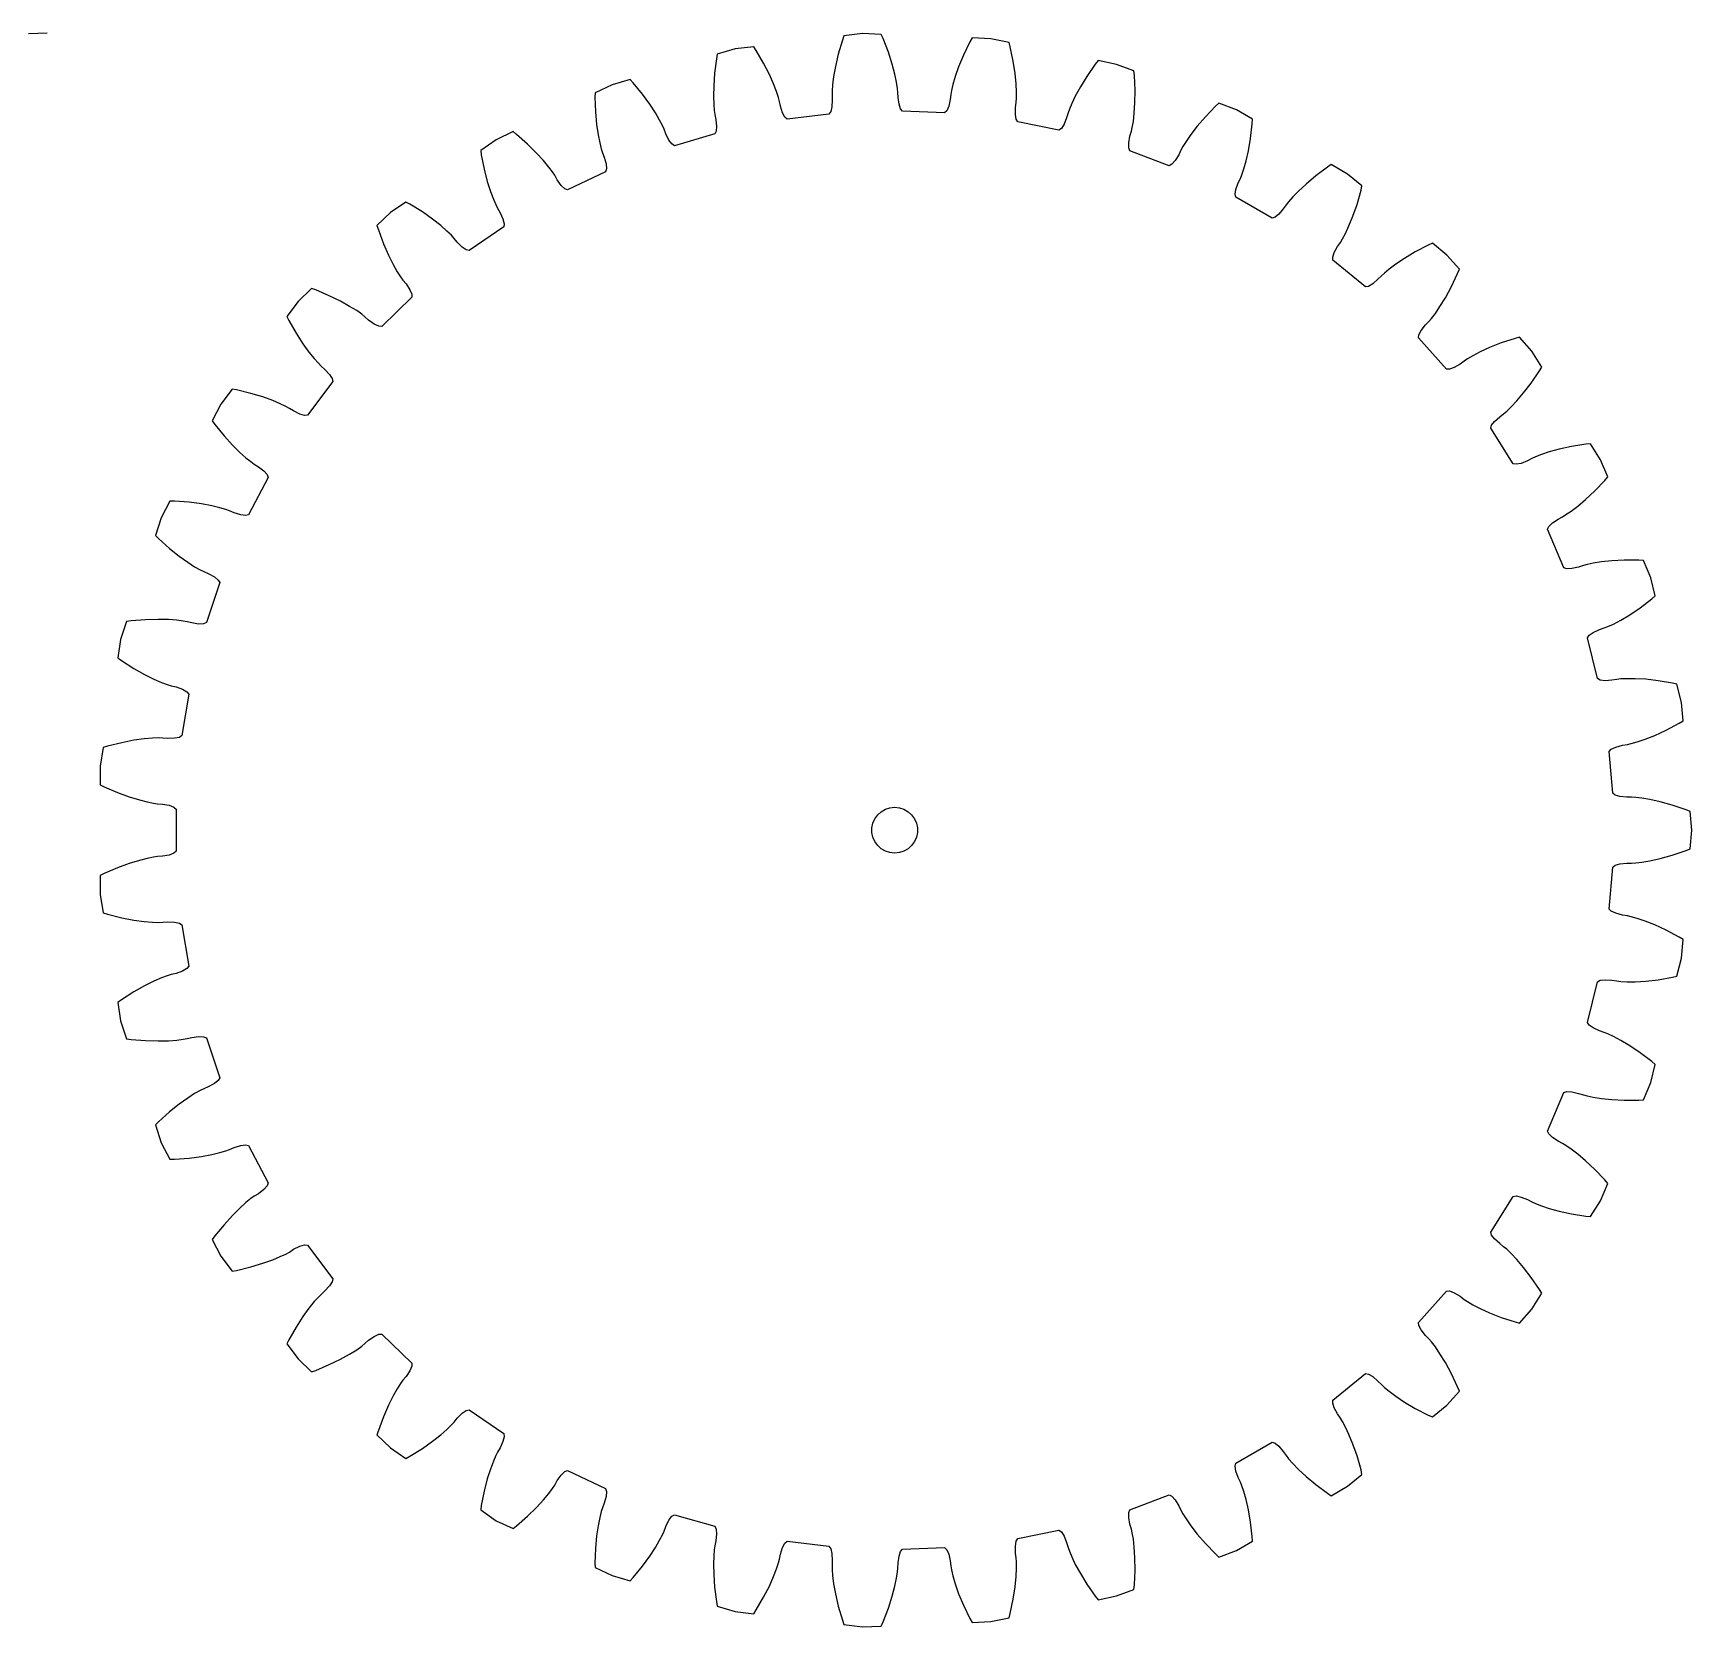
# Model space of a CAD drawing. Extents: x 0 to 213, y 0 to 209.
# Drawn here: x 104.9 to 213.5, y 0 to 104.3 of the extents above; entities that cross this region are included whole.
import ezdxf

# ---------------------------------------------------------------- set-up
doc = ezdxf.new("R2010")
doc.units = 0

msp = doc.modelspace()

# ---------------------------------------------------------------- linework, layer by layer
for p, q in [((104.55, 104.32), (105.78, 104.37)), ((159.17, 104.32), (157.95, 104.17)), ((160.39, 104.27), (159.17, 104.32)), ((150.83, 103.31), (149.65, 102.97)), ((152.05, 103.46), (150.83, 103.31)), ((152.21, 103.21), (152.05, 103.46)), ((152.69, 102.38), (152.21, 103.21)), ((157.85, 103.89), (157.58, 102.97)), ((157.95, 104.17), (157.85, 103.89)), ((160.52, 104), (160.39, 104.27)), ((160.86, 103.1), (160.52, 104)), ((166.19, 103.77), (165.78, 102.91)), ((166.34, 104.03), (166.19, 103.77)), ((167.56, 103.98), (166.34, 104.03)), ((168.76, 103.74), (167.56, 103.98)), ((168.84, 103.45), (168.76, 103.74)), ((169.04, 102.51), (168.84, 103.45)), ((149.6, 102.67), (149.48, 101.72)), ((149.65, 102.97), (149.6, 102.67)), ((153.07, 101.65), (152.69, 102.38)), ((157.39, 102.17), (157.27, 101.5)), ((157.58, 102.97), (157.39, 102.17)), ((161.11, 102.32), (160.86, 103.1)), ((161.29, 101.66), (161.11, 102.32)), ((165.46, 102.15), (165.24, 101.51)), ((165.78, 102.91), (165.46, 102.15)), ((169.16, 101.7), (169.04, 102.51)), ((174.41, 102.31), (173.86, 101.52)), ((174.59, 102.55), (174.41, 102.31)), ((175.79, 102.3), (174.59, 102.55)), ((176.94, 101.87), (175.79, 102.3)), ((143.94, 101.31), (142.76, 100.97)), ((144.14, 101.09), (143.94, 101.31)), ((144.75, 100.35), (144.14, 101.09)), ((149.48, 101.72), (149.42, 100.9)), ((153.34, 101.03), (153.07, 101.65)), ((153.54, 100.52), (153.34, 101.03)), ((157.27, 101.5), (157.2, 100.96)), ((161.4, 101.13), (161.29, 101.66)), ((161.46, 100.73), (161.4, 101.13)), ((165.24, 101.51), (165.09, 100.98)), ((169.23, 101.02), (169.16, 101.7)), ((169.25, 100.48), (169.23, 101.02)), ((173.86, 101.52), (173.43, 100.83)), ((176.97, 101.57), (176.94, 101.87)), ((177.01, 100.61), (176.97, 101.57)), ((141.65, 100.44), (141.64, 100.15)), ((141.64, 100.15), (141.68, 99.19)), ((142.76, 100.97), (141.65, 100.44)), ((145.23, 99.69), (144.75, 100.35)), ((149.42, 100.9), (149.41, 100.22)), ((149.41, 100.22), (149.43, 99.68)), ((153.66, 100.14), (153.54, 100.52)), ((153.73, 99.88), (153.66, 100.14)), ((157.18, 99.97), (157.16, 99.52)), ((157.18, 100.56), (157.17, 100.3)), ((157.17, 100.3), (157.18, 99.97)), ((157.2, 100.96), (157.18, 100.56)), ((161.48, 100.47), (161.46, 100.73)), ((161.5, 100.14), (161.48, 100.47)), ((161.56, 99.7), (161.5, 100.14)), ((164.9, 100.01), (164.81, 99.56)), ((164.95, 100.33), (164.9, 100.01)), ((164.99, 100.59), (164.95, 100.33)), ((165.09, 100.98), (164.99, 100.59)), ((169.23, 99.81), (169.25, 100.08)), ((169.25, 100.08), (169.25, 100.48)), ((173.1, 100.23), (172.87, 99.74)), ((173.43, 100.83), (173.1, 100.23)), ((177, 99.79), (177.01, 100.61)), ((141.68, 99.19), (141.75, 98.37)), ((145.61, 99.12), (145.23, 99.69)), ((145.88, 98.65), (145.61, 99.12)), ((149.43, 99.68), (149.46, 99.28)), ((149.46, 99.28), (149.5, 99.02)), ((149.5, 99.02), (149.57, 98.7)), ((153.8, 99.56), (153.73, 99.88)), ((153.93, 99.13), (153.8, 99.56)), ((154.08, 98.84), (153.93, 99.13)), ((154.23, 98.71), (154.08, 98.84)), ((156.96, 99.04), (154.23, 98.71)), ((157.08, 99.21), (156.96, 99.04)), ((157.16, 99.52), (157.08, 99.21)), ((161.66, 99.39), (161.56, 99.7)), ((161.79, 99.24), (161.66, 99.39)), ((164.54, 99.13), (161.79, 99.24)), ((164.68, 99.27), (164.54, 99.13)), ((164.81, 99.56), (164.68, 99.27)), ((169.18, 99.03), (169.19, 99.49)), ((169.23, 98.72), (169.18, 99.03)), ((169.19, 99.49), (169.23, 99.81)), ((172.63, 99.12), (172.53, 98.8)), ((172.71, 99.37), (172.63, 99.12)), ((172.87, 99.74), (172.71, 99.37)), ((176.9, 98.57), (176.96, 99.11)), ((176.96, 99.11), (177, 99.79)), ((181.62, 98.87), (181.08, 98.25)), ((182.28, 99.56), (181.62, 98.87)), ((182.5, 99.76), (182.28, 99.56)), ((183.65, 99.32), (182.5, 99.76)), ((184.71, 98.71), (183.65, 99.32)), ((136.28, 97.9), (135.17, 97.37)), ((136.51, 97.71), (136.28, 97.9)), ((141.75, 98.37), (141.85, 97.7)), ((146.07, 98.29), (145.88, 98.65)), ((146.17, 98.05), (146.07, 98.29)), ((146.29, 97.75), (146.17, 98.05)), ((149.59, 97.93), (149.5, 97.75)), ((149.57, 98.7), (149.61, 98.24)), ((149.61, 98.24), (149.59, 97.93)), ((169.34, 98.54), (169.23, 98.72)), ((172.03, 97.99), (169.34, 98.54)), ((172.19, 98.11), (172.03, 97.99)), ((172.37, 98.38), (172.19, 98.11)), ((172.53, 98.8), (172.37, 98.38)), ((176.68, 97.6), (176.77, 97.92)), ((176.77, 97.92), (176.83, 98.18)), ((176.83, 98.18), (176.9, 98.57)), ((181.08, 98.25), (180.66, 97.71)), ((184.58, 97.46), (184.69, 98.41)), ((184.69, 98.41), (184.71, 98.71)), ((135.17, 97.37), (134.16, 96.67)), ((134.16, 96.67), (134.2, 96.38)), ((137.23, 97.08), (136.51, 97.71)), ((137.82, 96.5), (137.23, 97.08)), ((141.85, 97.7), (141.96, 97.17)), ((141.96, 97.17), (142.06, 96.77)), ((142.06, 96.77), (142.14, 96.52)), ((146.49, 97.34), (146.29, 97.75)), ((146.68, 97.09), (146.49, 97.34)), ((146.86, 96.98), (146.68, 97.09)), ((149.5, 97.75), (146.86, 96.98)), ((176.6, 97.16), (176.68, 97.6)), ((176.6, 96.84), (176.6, 97.16)), ((176.67, 96.65), (176.6, 96.84)), ((180.01, 96.69), (179.87, 96.39)), ((180.14, 96.92), (180.01, 96.69)), ((180.35, 97.26), (180.14, 96.92)), ((180.66, 97.71), (180.35, 97.26)), ((184.44, 96.65), (184.58, 97.46)), ((134.2, 96.38), (134.39, 95.44)), ((138.28, 96), (137.82, 96.5)), ((138.62, 95.58), (138.28, 96)), ((142.14, 96.52), (142.25, 96.22)), ((142.25, 96.22), (142.37, 95.78)), ((142.37, 95.78), (142.4, 95.46)), ((179.24, 95.67), (176.67, 96.65)), ((179.42, 95.77), (179.24, 95.67)), ((179.64, 96), (179.42, 95.77)), ((179.87, 96.39), (179.64, 96)), ((184.14, 95.47), (184.29, 95.99)), ((184.29, 95.99), (184.44, 96.65)), ((189.86, 95.74), (189.61, 95.57)), ((190.92, 95.12), (189.86, 95.74)), ((134.39, 95.44), (134.59, 94.64)), ((134.59, 94.64), (134.8, 93.99)), ((138.86, 95.26), (138.62, 95.58)), ((139.01, 95.04), (138.86, 95.26)), ((139.17, 94.75), (139.01, 95.04)), ((139.43, 94.38), (139.17, 94.75)), ((142.34, 95.27), (139.85, 94.09)), ((142.4, 95.46), (142.34, 95.27)), ((183.62, 94.12), (183.77, 94.54)), ((183.77, 94.54), (183.91, 94.84)), ((183.91, 94.84), (184.01, 95.08)), ((184.01, 95.08), (184.14, 95.47)), ((188.84, 95), (188.21, 94.47)), ((189.61, 95.57), (188.84, 95)), ((191.87, 94.35), (190.92, 95.12)), ((134.8, 93.99), (134.99, 93.48)), ((134.99, 93.48), (135.15, 93.12)), ((139.67, 94.16), (139.43, 94.38)), ((139.85, 94.09), (139.67, 94.16)), ((183.57, 93.8), (183.62, 94.12)), ((183.61, 93.6), (183.57, 93.8)), ((185.99, 92.23), (183.61, 93.6)), ((187.34, 93.62), (187.07, 93.31)), ((187.71, 94.01), (187.34, 93.62)), ((188.21, 94.47), (187.71, 94.01)), ((191.55, 93.13), (191.81, 94.06)), ((191.81, 94.06), (191.87, 94.35)), ((128.25, 92.6), (127.37, 91.75)), ((129.26, 93.29), (128.25, 92.6)), ((129.53, 93.15), (129.26, 93.29)), ((130.34, 92.64), (129.53, 93.15)), ((131.01, 92.17), (130.34, 92.64)), ((135.15, 93.12), (135.27, 92.88)), ((135.27, 92.88), (135.43, 92.59)), ((135.43, 92.59), (135.62, 92.18)), ((186.43, 92.49), (186.18, 92.29)), ((186.72, 92.84), (186.43, 92.49)), ((186.91, 93.11), (186.72, 92.84)), ((187.07, 93.31), (186.91, 93.11)), ((191.02, 91.73), (191.28, 92.36)), ((191.28, 92.36), (191.55, 93.13)), ((127.37, 91.75), (127.46, 91.46)), ((127.46, 91.46), (127.8, 90.56)), ((131.54, 91.75), (131.01, 92.17)), ((131.95, 91.39), (131.54, 91.75)), ((132.24, 91.11), (131.95, 91.39)), ((135.67, 91.67), (133.4, 90.11)), ((135.62, 92.18), (135.7, 91.87)), ((135.7, 91.87), (135.67, 91.67)), ((186.18, 92.29), (185.99, 92.23)), ((190.79, 91.24), (191.02, 91.73)), ((127.8, 90.56), (128.12, 89.81)), ((132.42, 90.91), (132.24, 91.11)), ((132.63, 90.66), (132.42, 90.91)), ((132.94, 90.34), (132.63, 90.66)), ((133.21, 90.15), (132.94, 90.34)), ((133.4, 90.11), (133.21, 90.15)), ((190.06, 89.99), (190.28, 90.38)), ((190.28, 90.38), (190.46, 90.65)), ((190.46, 90.65), (190.6, 90.88)), ((190.6, 90.88), (190.79, 91.24)), ((196.21, 90.46), (195.36, 90.02)), ((196.48, 90.59), (196.21, 90.46)), ((197.43, 89.81), (196.48, 90.59)), ((128.12, 89.81), (128.43, 89.2)), ((128.43, 89.2), (128.7, 88.73)), ((189.96, 89.68), (190.06, 89.99)), ((189.97, 89.48), (189.96, 89.68)), ((192.1, 87.74), (189.97, 89.48)), ((194.09, 89.23), (193.65, 88.9)), ((194.65, 89.6), (194.09, 89.23)), ((195.36, 90.02), (194.65, 89.6)), ((198.25, 88.89), (197.43, 89.81)), ((128.7, 88.73), (128.92, 88.4)), ((128.92, 88.4), (129.07, 88.18)), ((129.07, 88.18), (129.28, 87.93)), ((192.92, 88.23), (192.58, 87.93)), ((193.15, 88.46), (192.92, 88.23)), ((193.34, 88.64), (193.15, 88.46)), ((193.65, 88.9), (193.34, 88.64)), ((197.73, 87.75), (198.13, 88.61)), ((198.13, 88.61), (198.25, 88.89)), ((123.08, 87.63), (122.2, 86.78)), ((123.36, 87.53), (123.08, 87.63)), ((124.24, 87.15), (123.36, 87.53)), ((124.98, 86.79), (124.24, 87.15)), ((129.66, 87.05), (127.68, 85.15)), ((129.28, 87.93), (129.53, 87.55)), ((129.53, 87.55), (129.66, 87.25)), ((129.66, 87.25), (129.66, 87.05)), ((192.3, 87.77), (192.1, 87.74)), ((192.58, 87.93), (192.3, 87.77)), ((196.98, 86.44), (197.34, 87.02)), ((197.34, 87.02), (197.73, 87.75)), ((122.2, 86.78), (121.46, 85.8)), ((125.58, 86.46), (124.98, 86.79)), ((126.04, 86.18), (125.58, 86.46)), ((126.37, 85.94), (126.04, 86.18)), ((126.57, 85.78), (126.37, 85.94)), ((196.43, 85.67), (196.68, 85.99)), ((196.68, 85.99), (196.98, 86.44)), ((121.46, 85.8), (121.59, 85.53)), ((121.59, 85.53), (122.07, 84.7)), ((126.82, 85.56), (126.57, 85.78)), ((127.19, 85.3), (126.82, 85.56)), ((127.48, 85.16), (127.19, 85.3)), ((127.68, 85.15), (127.48, 85.16)), ((195.6, 84.6), (195.75, 84.88)), ((195.75, 84.88), (196.03, 85.24)), ((196.03, 85.24), (196.26, 85.47)), ((196.26, 85.47), (196.43, 85.67)), ((122.07, 84.7), (122.51, 84.01)), ((122.51, 84.01), (122.91, 83.46)), ((195.58, 84.4), (195.6, 84.6)), ((197.41, 82.34), (195.58, 84.4)), ((200.23, 83.76), (199.61, 83.48)), ((200.99, 84.06), (200.23, 83.76)), ((201.9, 84.36), (200.99, 84.06)), ((202.19, 84.44), (201.9, 84.36)), ((203, 83.52), (202.19, 84.44)), ((122.91, 83.46), (123.26, 83.04)), ((123.26, 83.04), (123.53, 82.74)), ((123.53, 82.74), (123.71, 82.55)), ((123.71, 82.55), (123.96, 82.33)), ((198.3, 82.68), (197.91, 82.45)), ((198.56, 82.88), (198.3, 82.68)), ((198.78, 83.03), (198.56, 82.88)), ((199.13, 83.23), (198.78, 83.03)), ((199.61, 83.48), (199.13, 83.23)), ((203.66, 82.48), (203, 83.52)), ((124.47, 81.53), (122.82, 79.33)), ((123.96, 82.33), (124.27, 82)), ((124.27, 82), (124.44, 81.73)), ((124.44, 81.73), (124.47, 81.53)), ((197.61, 82.34), (197.41, 82.34)), ((197.91, 82.45), (197.61, 82.34)), ((202.96, 81.44), (203.5, 82.23)), ((203.5, 82.23), (203.66, 82.48)), ((117.89, 81.04), (117.15, 80.06)), ((118.18, 80.99), (117.89, 81.04)), ((119.11, 80.76), (118.18, 80.99)), ((119.9, 80.53), (119.11, 80.76)), ((120.54, 80.29), (119.9, 80.53)), ((202.02, 80.27), (202.46, 80.79)), ((202.46, 80.79), (202.96, 81.44)), ((117.15, 80.06), (116.58, 78.97)), ((121.04, 80.08), (120.54, 80.29)), ((121.4, 79.91), (121.04, 80.08)), ((121.63, 79.78), (121.4, 79.91)), ((121.91, 79.61), (121.63, 79.78)), ((122.31, 79.4), (121.91, 79.61)), ((122.62, 79.31), (122.31, 79.4)), ((122.82, 79.33), (122.62, 79.31)), ((200.89, 79.23), (201.15, 79.43)), ((201.15, 79.43), (201.35, 79.6)), ((201.35, 79.6), (201.65, 79.88)), ((201.65, 79.88), (202.02, 80.27)), ((116.58, 78.97), (116.75, 78.73)), ((116.75, 78.73), (117.36, 77.99)), ((200.31, 78.48), (200.36, 78.67)), ((201.78, 76.15), (200.31, 78.48)), ((200.36, 78.67), (200.55, 78.93)), ((200.55, 78.93), (200.89, 79.23)), ((117.36, 77.99), (117.91, 77.38)), ((117.91, 77.38), (118.39, 76.9)), ((205.59, 77.28), (204.79, 77.1)), ((206.54, 77.43), (205.59, 77.28)), ((206.84, 77.46), (206.54, 77.43)), ((207.49, 76.42), (206.84, 77.46)), ((118.39, 76.9), (118.79, 76.54)), ((118.79, 76.54), (119.11, 76.29)), ((119.11, 76.29), (119.32, 76.13)), ((119.32, 76.13), (119.6, 75.96)), ((201.98, 76.12), (201.78, 76.15)), ((202.29, 76.18), (201.98, 76.12)), ((202.71, 76.35), (202.29, 76.18)), ((203, 76.5), (202.71, 76.35)), ((203.24, 76.61), (203, 76.5)), ((203.62, 76.76), (203.24, 76.61)), ((204.13, 76.93), (203.62, 76.76)), ((204.79, 77.1), (204.13, 76.93)), ((207.97, 75.29), (207.49, 76.42)), ((120.24, 75.25), (118.96, 72.81)), ((119.6, 75.96), (119.96, 75.68)), ((119.96, 75.68), (120.17, 75.44)), ((120.17, 75.44), (120.24, 75.25)), ((207.12, 74.37), (207.78, 75.06)), ((207.78, 75.06), (207.97, 75.29)), ((206.52, 73.81), (207.12, 74.37)), ((113.81, 73.71), (113.24, 72.62)), ((114.11, 73.7), (113.81, 73.71)), ((115.07, 73.63), (114.11, 73.7)), ((115.88, 73.52), (115.07, 73.63)), ((116.55, 73.4), (115.88, 73.52)), ((117.08, 73.27), (116.55, 73.4)), ((117.47, 73.15), (117.08, 73.27)), ((117.71, 73.06), (117.47, 73.15)), ((118.02, 72.94), (117.71, 73.06)), ((118.45, 72.8), (118.02, 72.94)), ((118.77, 72.76), (118.45, 72.8)), ((118.96, 72.81), (118.77, 72.76)), ((205.01, 72.68), (205.23, 72.82)), ((205.23, 72.82), (205.57, 73.04)), ((205.57, 73.04), (206, 73.37)), ((206, 73.37), (206.52, 73.81)), ((113.24, 72.62), (112.86, 71.46)), ((204.02, 71.87), (204.11, 72.05)), ((205.1, 69.34), (204.02, 71.87)), ((204.11, 72.05), (204.34, 72.28)), ((204.34, 72.28), (204.72, 72.53)), ((204.72, 72.53), (205.01, 72.68)), ((112.86, 71.46), (113.07, 71.25)), ((113.07, 71.25), (113.78, 70.61)), ((113.78, 70.61), (114.42, 70.1)), ((114.42, 70.1), (114.98, 69.7)), ((114.98, 69.7), (115.43, 69.41)), ((206.62, 69.56), (206.37, 69.49)), ((207.02, 69.64), (206.62, 69.56)), ((207.55, 69.73), (207.02, 69.64)), ((208.23, 69.8), (207.55, 69.73)), ((209.05, 69.84), (208.23, 69.8)), ((210.01, 69.84), (209.05, 69.84)), ((210.31, 69.82), (210.01, 69.84)), ((210.79, 68.69), (210.31, 69.82)), ((115.43, 69.41), (115.79, 69.21)), ((115.79, 69.21), (116.02, 69.09)), ((116.02, 69.09), (116.32, 68.96)), ((116.32, 68.96), (116.72, 68.75)), ((116.72, 68.75), (116.97, 68.54)), ((116.97, 68.54), (117.07, 68.37)), ((205.29, 69.28), (205.1, 69.34)), ((205.61, 69.29), (205.29, 69.28)), ((206.06, 69.39), (205.61, 69.29)), ((206.37, 69.49), (206.06, 69.39)), ((211.08, 67.5), (210.79, 68.69)), ((117.07, 68.37), (116.2, 65.76)), ((210.85, 67.31), (211.08, 67.5)), ((208.82, 65.92), (209.41, 66.27)), ((209.41, 66.27), (210.09, 66.73)), ((210.09, 66.73), (210.85, 67.31)), ((110.97, 65.82), (110.58, 64.65)), ((111.27, 65.86), (110.97, 65.82)), ((112.22, 65.94), (111.27, 65.86)), ((113.04, 65.96), (112.22, 65.94)), ((113.72, 65.95), (113.04, 65.96)), ((114.27, 65.91), (113.72, 65.95)), ((114.67, 65.85), (114.27, 65.91)), ((114.93, 65.81), (114.67, 65.85)), ((115.24, 65.73), (114.93, 65.81)), ((115.69, 65.66), (115.24, 65.73)), ((116.01, 65.68), (115.69, 65.66)), ((116.2, 65.76), (116.01, 65.68)), ((207.01, 65.11), (207.42, 65.29)), ((207.42, 65.29), (207.73, 65.4)), ((207.73, 65.4), (207.98, 65.5)), ((207.98, 65.5), (208.34, 65.66)), ((208.34, 65.66), (208.82, 65.92)), ((110.58, 64.65), (110.39, 63.44)), ((206.63, 64.76), (206.75, 64.92)), ((207.29, 62.09), (206.63, 64.76)), ((206.75, 64.92), (207.01, 65.11)), ((110.39, 63.44), (110.63, 63.27)), ((110.63, 63.27), (111.44, 62.75)), ((111.44, 62.75), (112.15, 62.35)), ((112.15, 62.35), (112.76, 62.05)), ((112.76, 62.05), (113.26, 61.83)), ((207.47, 61.99), (207.29, 62.09)), ((207.79, 61.95), (207.47, 61.99)), ((208.24, 61.98), (207.79, 61.95)), ((208.56, 62.03), (208.24, 61.98)), ((208.83, 62.06), (208.56, 62.03)), ((209.23, 62.08), (208.83, 62.06)), ((209.77, 62.08), (209.23, 62.08)), ((210.45, 62.04), (209.77, 62.08)), ((211.27, 61.95), (210.45, 62.04)), ((212.21, 61.79), (211.27, 61.95)), ((113.26, 61.83), (113.64, 61.69)), ((113.64, 61.69), (113.89, 61.62)), ((113.89, 61.62), (114.21, 61.54)), ((114.21, 61.54), (114.64, 61.39)), ((115.04, 61.07), (114.6, 58.35)), ((114.64, 61.39), (114.91, 61.22)), ((114.91, 61.22), (115.04, 61.07)), ((212.5, 61.73), (212.21, 61.79)), ((212.8, 60.53), (212.5, 61.73)), ((212.9, 59.31), (212.8, 60.53)), ((211.05, 58.36), (211.79, 58.71)), ((211.79, 58.71), (212.64, 59.16)), ((212.64, 59.16), (212.9, 59.31)), ((109.43, 57.57), (109.24, 56.36)), ((109.72, 57.66), (109.43, 57.57)), ((110.65, 57.89), (109.72, 57.66)), ((111.45, 58.05), (110.65, 57.89)), ((112.13, 58.14), (111.45, 58.05)), ((112.67, 58.19), (112.13, 58.14)), ((113.07, 58.2), (112.67, 58.19)), ((113.34, 58.19), (113.07, 58.2)), ((113.66, 58.17), (113.34, 58.19)), ((114.12, 58.18), (113.66, 58.17)), ((114.43, 58.24), (114.12, 58.18)), ((114.6, 58.35), (114.43, 58.24)), ((208.2, 57.46), (208.49, 57.6)), ((208.49, 57.6), (208.93, 57.72)), ((208.93, 57.72), (209.25, 57.77)), ((209.25, 57.77), (209.51, 57.83)), ((209.51, 57.83), (209.9, 57.94)), ((209.9, 57.94), (210.41, 58.11)), ((210.41, 58.11), (211.05, 58.36)), ((208.07, 57.32), (208.2, 57.46)), ((208.29, 54.58), (208.07, 57.32)), ((109.24, 56.36), (109.24, 55.13)), ((109.24, 55.13), (109.5, 55)), ((109.5, 55), (110.38, 54.62)), ((110.38, 54.62), (111.15, 54.34)), ((111.15, 54.34), (111.81, 54.14)), ((208.45, 54.45), (208.29, 54.58)), ((208.75, 54.36), (208.45, 54.45)), ((209.21, 54.32), (208.75, 54.36)), ((209.53, 54.32), (209.21, 54.32)), ((209.8, 54.3), (209.53, 54.32)), ((111.81, 54.14), (112.33, 54.01)), ((112.33, 54.01), (112.73, 53.93)), ((112.73, 53.93), (112.99, 53.89)), ((112.99, 53.89), (113.32, 53.87)), ((113.32, 53.87), (113.76, 53.79)), ((113.76, 53.79), (114.06, 53.67)), ((114.06, 53.67), (114.21, 53.54)), ((114.21, 53.54), (114.21, 50.78)), ((160.16, 53.16), (160.39, 53.37)), ((160.39, 53.37), (160.66, 53.53)), ((160.66, 53.53), (160.96, 53.63)), ((160.96, 53.63), (161.27, 53.66)), ((161.27, 53.66), (161.58, 53.63)), ((161.58, 53.63), (161.88, 53.53)), ((161.88, 53.53), (162.15, 53.37)), ((162.15, 53.37), (162.38, 53.16)), ((210.2, 54.26), (209.8, 54.3)), ((210.73, 54.17), (210.2, 54.26)), ((211.4, 54.02), (210.73, 54.17)), ((212.19, 53.8), (211.4, 54.02)), ((213.1, 53.49), (212.19, 53.8)), ((213.37, 53.38), (213.1, 53.49)), ((213.47, 52.16), (213.37, 53.38)), ((159.78, 52.32), (159.84, 52.62)), ((159.78, 52), (159.78, 52.32)), ((159.84, 52.62), (159.97, 52.91)), ((159.97, 52.91), (160.16, 53.16)), ((162.38, 53.16), (162.57, 52.91)), ((162.57, 52.91), (162.7, 52.62)), ((162.7, 52.62), (162.76, 52.32)), ((162.76, 52.32), (162.76, 52)), ((213.37, 50.94), (213.47, 52.16)), ((159.84, 51.7), (159.78, 52)), ((159.97, 51.41), (159.84, 51.7)), ((160.16, 51.16), (159.97, 51.41)), ((160.39, 50.95), (160.16, 51.16)), ((162.38, 51.16), (162.15, 50.95)), ((162.57, 51.41), (162.38, 51.16)), ((162.7, 51.7), (162.57, 51.41)), ((162.76, 52), (162.7, 51.7)), ((111.15, 49.98), (110.38, 49.7)), ((111.81, 50.18), (111.15, 49.98)), ((112.33, 50.31), (111.81, 50.18)), ((112.73, 50.39), (112.33, 50.31)), ((112.99, 50.43), (112.73, 50.39)), ((113.32, 50.46), (112.99, 50.43)), ((113.76, 50.53), (113.32, 50.46)), ((114.06, 50.65), (113.76, 50.53)), ((114.21, 50.78), (114.06, 50.65)), ((160.66, 50.79), (160.39, 50.95)), ((160.96, 50.69), (160.66, 50.79)), ((161.27, 50.66), (160.96, 50.69)), ((161.58, 50.69), (161.27, 50.66)), ((161.88, 50.79), (161.58, 50.69)), ((162.15, 50.95), (161.88, 50.79)), ((208.75, 49.96), (209.21, 50)), ((209.21, 50), (209.53, 50)), ((209.53, 50), (209.8, 50.02)), ((209.8, 50.02), (210.2, 50.06)), ((210.2, 50.06), (210.73, 50.15)), ((210.73, 50.15), (211.4, 50.3)), ((211.4, 50.3), (212.19, 50.52)), ((212.19, 50.52), (213.1, 50.83)), ((213.1, 50.83), (213.37, 50.94)), ((109.5, 49.32), (109.24, 49.19)), ((109.24, 49.19), (109.24, 47.96)), ((110.38, 49.7), (109.5, 49.32)), ((208.07, 47), (208.29, 49.74)), ((208.29, 49.74), (208.45, 49.87)), ((208.45, 49.87), (208.75, 49.96)), ((109.24, 47.96), (109.43, 46.75)), ((109.43, 46.75), (109.72, 46.66)), ((208.2, 46.86), (208.07, 47)), ((208.49, 46.72), (208.2, 46.86)), ((208.93, 46.6), (208.49, 46.72)), ((109.72, 46.66), (110.65, 46.43)), ((110.65, 46.43), (111.45, 46.27)), ((111.45, 46.27), (112.13, 46.18)), ((112.13, 46.18), (112.67, 46.13)), ((112.67, 46.13), (113.07, 46.12)), ((113.07, 46.12), (113.34, 46.13)), ((113.34, 46.13), (113.66, 46.15)), ((113.66, 46.15), (114.12, 46.14)), ((114.12, 46.14), (114.43, 46.08)), ((114.43, 46.08), (114.6, 45.97)), ((114.6, 45.97), (115.04, 43.25)), ((209.25, 46.55), (208.93, 46.6)), ((209.51, 46.49), (209.25, 46.55)), ((209.9, 46.38), (209.51, 46.49)), ((210.41, 46.21), (209.9, 46.38)), ((211.05, 45.96), (210.41, 46.21)), ((211.79, 45.61), (211.05, 45.96)), ((212.64, 45.16), (211.79, 45.61)), ((212.9, 45.01), (212.64, 45.16)), ((212.8, 43.79), (212.9, 45.01)), ((212.5, 42.6), (212.8, 43.79)), ((113.26, 42.49), (112.76, 42.27)), ((113.64, 42.63), (113.26, 42.49)), ((113.89, 42.71), (113.64, 42.63)), ((114.21, 42.78), (113.89, 42.71)), ((114.64, 42.94), (114.21, 42.78)), ((114.91, 43.1), (114.64, 42.94)), ((115.04, 43.25), (114.91, 43.1)), ((207.47, 42.33), (207.79, 42.37)), ((207.79, 42.37), (208.24, 42.34)), ((210.45, 42.28), (211.27, 42.37)), ((211.27, 42.37), (212.21, 42.53)), ((212.21, 42.53), (212.5, 42.6)), ((111.44, 41.57), (110.63, 41.05)), ((112.15, 41.97), (111.44, 41.57)), ((112.76, 42.27), (112.15, 41.97)), ((206.63, 39.56), (207.29, 42.23)), ((207.29, 42.23), (207.47, 42.33)), ((208.24, 42.34), (208.56, 42.29)), ((208.56, 42.29), (208.83, 42.26)), ((208.83, 42.26), (209.23, 42.24)), ((209.23, 42.24), (209.77, 42.24)), ((209.77, 42.24), (210.45, 42.28)), ((110.63, 41.05), (110.39, 40.88)), ((110.39, 40.88), (110.58, 39.67)), ((110.58, 39.67), (110.97, 38.5)), ((206.75, 39.4), (206.63, 39.56)), ((207.01, 39.21), (206.75, 39.4)), ((207.42, 39.03), (207.01, 39.21)), ((110.97, 38.5), (111.27, 38.46)), ((111.27, 38.46), (112.22, 38.38)), ((112.22, 38.38), (113.04, 38.36)), ((113.04, 38.36), (113.72, 38.37)), ((113.72, 38.37), (114.27, 38.41)), ((114.27, 38.41), (114.67, 38.47)), ((114.67, 38.47), (114.93, 38.52)), ((114.93, 38.52), (115.24, 38.59)), ((115.24, 38.59), (115.69, 38.66)), ((115.69, 38.66), (116.01, 38.64)), ((116.01, 38.64), (116.2, 38.56)), ((116.2, 38.56), (117.07, 35.95)), ((207.73, 38.92), (207.42, 39.03)), ((207.98, 38.83), (207.73, 38.92)), ((208.34, 38.66), (207.98, 38.83)), ((208.82, 38.4), (208.34, 38.66)), ((209.41, 38.05), (208.82, 38.4)), ((210.09, 37.59), (209.41, 38.05)), ((210.85, 37.01), (210.09, 37.59)), ((211.08, 36.82), (210.85, 37.01)), ((117.07, 35.95), (116.97, 35.78)), ((210.79, 35.63), (211.08, 36.82)), ((115.43, 34.91), (114.98, 34.62)), ((115.79, 35.11), (115.43, 34.91)), ((116.02, 35.23), (115.79, 35.11)), ((116.32, 35.36), (116.02, 35.23)), ((116.72, 35.57), (116.32, 35.36)), ((116.97, 35.78), (116.72, 35.57)), ((204.02, 32.45), (205.1, 34.98)), ((205.1, 34.98), (205.29, 35.05)), ((205.29, 35.05), (205.61, 35.03)), ((205.61, 35.03), (206.06, 34.93)), ((206.06, 34.93), (206.37, 34.83)), ((206.37, 34.83), (206.62, 34.76)), ((206.62, 34.76), (207.02, 34.68)), ((210.31, 34.5), (210.79, 35.63)), ((113.78, 33.71), (113.07, 33.07)), ((114.42, 34.22), (113.78, 33.71)), ((114.98, 34.62), (114.42, 34.22)), ((207.02, 34.68), (207.55, 34.59)), ((207.55, 34.59), (208.23, 34.52)), ((208.23, 34.52), (209.05, 34.48)), ((209.05, 34.48), (210.01, 34.48)), ((210.01, 34.48), (210.31, 34.5)), ((113.07, 33.07), (112.86, 32.86)), ((112.86, 32.86), (113.24, 31.7)), ((113.24, 31.7), (113.81, 30.61)), ((118.02, 31.38), (118.45, 31.52)), ((118.45, 31.52), (118.77, 31.56)), ((118.77, 31.56), (118.96, 31.51)), ((118.96, 31.51), (120.24, 29.07)), ((204.11, 32.27), (204.02, 32.45)), ((204.34, 32.04), (204.11, 32.27)), ((204.72, 31.8), (204.34, 32.04)), ((205.01, 31.64), (204.72, 31.8)), ((205.23, 31.51), (205.01, 31.64)), ((205.57, 31.28), (205.23, 31.51)), ((113.81, 30.61), (114.11, 30.62)), ((114.11, 30.62), (115.07, 30.69)), ((115.07, 30.69), (115.88, 30.8)), ((115.88, 30.8), (116.55, 30.92)), ((116.55, 30.92), (117.08, 31.05)), ((117.08, 31.05), (117.47, 31.17)), ((117.47, 31.17), (117.71, 31.26)), ((117.71, 31.26), (118.02, 31.38)), ((206, 30.95), (205.57, 31.28)), ((206.52, 30.51), (206, 30.95)), ((207.12, 29.95), (206.52, 30.51)), ((207.78, 29.26), (207.12, 29.95)), ((119.6, 28.36), (119.32, 28.19)), ((119.96, 28.64), (119.6, 28.36)), ((120.17, 28.88), (119.96, 28.64)), ((120.24, 29.07), (120.17, 28.88)), ((207.49, 27.9), (207.97, 29.03)), ((207.97, 29.03), (207.78, 29.26)), ((118.39, 27.42), (117.91, 26.94)), ((118.79, 27.78), (118.39, 27.42)), ((119.11, 28.04), (118.79, 27.78)), ((119.32, 28.19), (119.11, 28.04)), ((200.31, 25.85), (201.78, 28.17)), ((201.78, 28.17), (201.98, 28.21)), ((201.98, 28.21), (202.29, 28.14)), ((202.29, 28.14), (202.71, 27.97)), ((202.71, 27.97), (203, 27.82)), ((203, 27.82), (203.24, 27.71)), ((203.24, 27.71), (203.62, 27.56)), ((203.62, 27.56), (204.13, 27.39)), ((204.13, 27.39), (204.79, 27.22)), ((204.79, 27.22), (205.59, 27.04)), ((206.84, 26.86), (207.49, 27.9)), ((117.36, 26.33), (116.75, 25.59)), ((117.91, 26.94), (117.36, 26.33)), ((205.59, 27.04), (206.54, 26.89)), ((206.54, 26.89), (206.84, 26.86)), ((116.75, 25.59), (116.58, 25.35)), ((116.58, 25.35), (117.15, 24.26)), ((122.31, 24.92), (122.62, 25.01)), ((122.62, 25.01), (122.82, 24.99)), ((122.82, 24.99), (124.47, 22.79)), ((200.36, 25.65), (200.31, 25.85)), ((200.55, 25.4), (200.36, 25.65)), ((200.89, 25.09), (200.55, 25.4)), ((201.15, 24.89), (200.89, 25.09)), ((117.15, 24.26), (117.89, 23.28)), ((119.9, 23.8), (120.54, 24.03)), ((120.54, 24.03), (121.04, 24.24)), ((121.04, 24.24), (121.4, 24.41)), ((121.4, 24.41), (121.63, 24.54)), ((121.63, 24.54), (121.91, 24.72)), ((121.91, 24.72), (122.31, 24.92)), ((201.35, 24.72), (201.15, 24.89)), ((201.65, 24.44), (201.35, 24.72)), ((202.02, 24.05), (201.65, 24.44)), ((202.46, 23.53), (202.02, 24.05)), ((117.89, 23.28), (118.18, 23.33)), ((118.18, 23.33), (119.11, 23.56)), ((119.11, 23.56), (119.9, 23.8)), ((202.96, 22.88), (202.46, 23.53)), ((203.5, 22.09), (202.96, 22.88)), ((123.71, 21.77), (123.53, 21.58)), ((123.96, 21.99), (123.71, 21.77)), ((124.27, 22.32), (123.96, 21.99)), ((124.44, 22.59), (124.27, 22.32)), ((124.47, 22.79), (124.44, 22.59)), ((195.58, 19.92), (197.41, 21.98)), ((197.41, 21.98), (197.61, 21.99)), ((197.61, 21.99), (197.91, 21.87)), ((197.91, 21.87), (198.3, 21.64)), ((203, 20.8), (203.66, 21.84)), ((203.66, 21.84), (203.5, 22.09)), ((122.91, 20.86), (122.51, 20.31)), ((123.26, 21.29), (122.91, 20.86)), ((123.53, 21.58), (123.26, 21.29)), ((198.3, 21.64), (198.56, 21.44)), ((198.56, 21.44), (198.78, 21.3)), ((198.78, 21.3), (199.13, 21.09)), ((199.13, 21.09), (199.61, 20.84)), ((199.61, 20.84), (200.23, 20.56)), ((202.19, 19.88), (203, 20.8)), ((122.07, 19.62), (121.59, 18.79)), ((122.51, 20.31), (122.07, 19.62)), ((195.6, 19.72), (195.58, 19.92)), ((195.75, 19.44), (195.6, 19.72)), ((200.23, 20.56), (200.99, 20.26)), ((200.99, 20.26), (201.9, 19.96)), ((201.9, 19.96), (202.19, 19.88)), ((121.59, 18.79), (121.46, 18.52)), ((121.46, 18.52), (122.2, 17.54)), ((126.37, 18.38), (126.57, 18.54)), ((126.57, 18.54), (126.82, 18.76)), ((126.82, 18.76), (127.19, 19.02)), ((127.19, 19.02), (127.48, 19.16)), ((127.48, 19.16), (127.68, 19.17)), ((127.68, 19.17), (129.66, 17.27)), ((196.03, 19.08), (195.75, 19.44)), ((196.26, 18.85), (196.03, 19.08)), ((196.43, 18.65), (196.26, 18.85)), ((196.68, 18.33), (196.43, 18.65)), ((122.2, 17.54), (123.08, 16.69)), ((124.24, 17.17), (124.98, 17.53)), ((124.98, 17.53), (125.58, 17.86)), ((125.58, 17.86), (126.04, 18.14)), ((126.04, 18.14), (126.37, 18.38)), ((196.98, 17.88), (196.68, 18.33)), ((197.34, 17.3), (196.98, 17.88)), ((123.08, 16.69), (123.36, 16.79)), ((123.36, 16.79), (124.24, 17.17)), ((129.28, 16.39), (129.07, 16.14)), ((129.53, 16.77), (129.28, 16.39)), ((129.66, 17.07), (129.53, 16.77)), ((129.66, 17.27), (129.66, 17.07)), ((189.97, 14.84), (192.1, 16.58)), ((192.1, 16.58), (192.3, 16.55)), ((192.3, 16.55), (192.58, 16.39)), ((192.58, 16.39), (192.92, 16.09)), ((197.73, 16.57), (197.34, 17.3)), ((198.13, 15.71), (197.73, 16.57)), ((128.7, 15.59), (128.43, 15.12)), ((128.92, 15.93), (128.7, 15.59)), ((129.07, 16.14), (128.92, 15.93)), ((192.92, 16.09), (193.15, 15.86)), ((193.15, 15.86), (193.34, 15.68)), ((193.34, 15.68), (193.65, 15.42)), ((193.65, 15.42), (194.09, 15.1)), ((197.43, 14.51), (198.25, 15.43)), ((198.25, 15.43), (198.13, 15.71)), ((128.12, 14.51), (127.8, 13.76)), ((128.43, 15.12), (128.12, 14.51)), ((132.94, 13.99), (133.21, 14.17)), ((133.21, 14.17), (133.4, 14.21)), ((133.4, 14.21), (135.67, 12.65)), ((189.96, 14.64), (189.97, 14.84)), ((190.06, 14.33), (189.96, 14.64)), ((190.28, 13.94), (190.06, 14.33)), ((194.09, 15.1), (194.65, 14.72)), ((194.65, 14.72), (195.36, 14.3)), ((195.36, 14.3), (196.21, 13.86)), ((196.48, 13.74), (197.43, 14.51)), ((127.8, 13.76), (127.46, 12.86)), ((131.95, 12.93), (132.24, 13.22)), ((132.24, 13.22), (132.42, 13.41)), ((132.42, 13.41), (132.63, 13.66)), ((132.63, 13.66), (132.94, 13.99)), ((190.46, 13.67), (190.28, 13.94)), ((190.6, 13.44), (190.46, 13.67)), ((190.79, 13.08), (190.6, 13.44)), ((191.02, 12.59), (190.79, 13.08)), ((196.21, 13.86), (196.48, 13.74)), ((127.46, 12.86), (127.37, 12.57)), ((127.37, 12.57), (128.25, 11.72)), ((130.34, 11.68), (131.01, 12.15)), ((131.01, 12.15), (131.54, 12.58)), ((131.54, 12.58), (131.95, 12.93)), ((135.62, 12.14), (135.43, 11.73)), ((135.7, 12.45), (135.62, 12.14)), ((135.67, 12.65), (135.7, 12.45)), ((183.61, 10.72), (185.99, 12.09)), ((185.99, 12.09), (186.18, 12.03)), ((186.18, 12.03), (186.43, 11.83)), ((191.28, 11.96), (191.02, 12.59)), ((191.55, 11.19), (191.28, 11.96)), ((128.25, 11.72), (129.26, 11.03)), ((129.26, 11.03), (129.53, 11.17)), ((129.53, 11.17), (130.34, 11.68)), ((135.15, 11.21), (134.99, 10.84)), ((135.27, 11.44), (135.15, 11.21)), ((135.43, 11.73), (135.27, 11.44)), ((186.43, 11.83), (186.72, 11.48)), ((186.72, 11.48), (186.91, 11.21)), ((186.91, 11.21), (187.07, 11.01)), ((187.07, 11.01), (187.34, 10.7)), ((191.81, 10.27), (191.55, 11.19)), ((134.8, 10.33), (134.59, 9.68)), ((134.99, 10.84), (134.8, 10.33)), ((139.17, 9.57), (139.43, 9.94)), ((139.43, 9.94), (139.67, 10.16)), ((139.67, 10.16), (139.85, 10.23)), ((139.85, 10.23), (142.34, 9.05)), ((183.57, 10.52), (183.61, 10.72)), ((183.62, 10.2), (183.57, 10.52)), ((183.77, 9.78), (183.62, 10.2)), ((183.91, 9.48), (183.77, 9.78)), ((187.34, 10.7), (187.71, 10.31)), ((187.71, 10.31), (188.21, 9.85)), ((188.21, 9.85), (188.84, 9.32)), ((190.92, 9.2), (191.87, 9.97)), ((191.87, 9.97), (191.81, 10.27)), ((134.39, 8.88), (134.2, 7.94)), ((134.59, 9.68), (134.39, 8.88)), ((138.28, 8.32), (138.62, 8.74)), ((138.62, 8.74), (138.86, 9.06)), ((138.86, 9.06), (139.01, 9.28)), ((139.01, 9.28), (139.17, 9.57)), ((142.34, 9.05), (142.4, 8.86)), ((142.4, 8.86), (142.37, 8.54)), ((184.01, 9.24), (183.91, 9.48)), ((184.14, 8.86), (184.01, 9.24)), ((184.29, 8.33), (184.14, 8.86)), ((188.84, 9.32), (189.61, 8.75)), ((189.61, 8.75), (189.86, 8.58)), ((189.86, 8.58), (190.92, 9.2)), ((134.2, 7.94), (134.16, 7.65)), ((134.16, 7.65), (135.17, 6.95)), ((137.23, 7.24), (137.82, 7.82)), ((137.82, 7.82), (138.28, 8.32)), ((142.14, 7.8), (142.06, 7.55)), ((142.25, 8.1), (142.14, 7.8)), ((142.37, 8.54), (142.25, 8.1)), ((176.6, 7.48), (176.67, 7.67)), ((176.67, 7.67), (179.24, 8.65)), ((179.24, 8.65), (179.42, 8.55)), ((179.42, 8.55), (179.64, 8.32)), ((179.64, 8.32), (179.87, 7.93)), ((179.87, 7.93), (180.01, 7.63)), ((180.01, 7.63), (180.14, 7.4)), ((184.44, 7.67), (184.29, 8.33)), ((184.58, 6.86), (184.44, 7.67)), ((135.17, 6.95), (136.28, 6.43)), ((136.28, 6.43), (136.51, 6.61)), ((136.51, 6.61), (137.23, 7.24)), ((141.85, 6.62), (141.75, 5.95)), ((141.96, 7.16), (141.85, 6.62)), ((142.06, 7.55), (141.96, 7.16)), ((146.17, 6.27), (146.29, 6.57)), ((146.29, 6.57), (146.49, 6.98)), ((146.49, 6.98), (146.68, 7.24)), ((146.68, 7.24), (146.86, 7.34)), ((146.86, 7.34), (149.5, 6.58)), ((149.5, 6.58), (149.59, 6.4)), ((176.6, 7.16), (176.6, 7.48)), ((176.68, 6.72), (176.6, 7.16)), ((176.77, 6.4), (176.68, 6.72)), ((180.14, 7.4), (180.35, 7.06)), ((180.35, 7.06), (180.66, 6.61)), ((180.66, 6.61), (181.08, 6.07)), ((184.69, 5.91), (184.58, 6.86)), ((141.75, 5.95), (141.68, 5.13)), ((145.61, 5.2), (145.88, 5.67)), ((145.88, 5.67), (146.07, 6.03)), ((146.07, 6.03), (146.17, 6.27)), ((149.57, 5.62), (149.5, 5.3)), ((149.61, 6.08), (149.57, 5.62)), ((149.59, 6.4), (149.61, 6.08)), ((153.93, 5.19), (154.08, 5.48)), ((154.08, 5.48), (154.23, 5.61)), ((154.23, 5.61), (156.96, 5.28)), ((169.18, 5.29), (169.23, 5.6)), ((169.23, 5.6), (169.34, 5.78)), ((169.34, 5.78), (172.03, 6.33)), ((172.03, 6.33), (172.19, 6.21)), ((172.19, 6.21), (172.37, 5.94)), ((172.37, 5.94), (172.53, 5.52)), ((172.53, 5.52), (172.63, 5.2)), ((176.83, 6.15), (176.77, 6.4)), ((176.9, 5.75), (176.83, 6.15)), ((176.96, 5.21), (176.9, 5.75)), ((181.08, 6.07), (181.62, 5.45)), ((181.62, 5.45), (182.28, 4.77)), ((183.65, 5), (184.71, 5.61)), ((184.71, 5.61), (184.69, 5.91)), ((141.68, 5.13), (141.64, 4.17)), ((144.75, 3.97), (145.23, 4.63)), ((145.23, 4.63), (145.61, 5.2)), ((149.43, 4.64), (149.41, 4.1)), ((149.46, 5.04), (149.43, 4.64)), ((149.5, 5.3), (149.46, 5.04)), ((153.66, 4.19), (153.73, 4.44)), ((153.73, 4.44), (153.8, 4.76)), ((153.8, 4.76), (153.93, 5.19)), ((156.96, 5.28), (157.08, 5.11)), ((157.08, 5.11), (157.16, 4.8)), ((157.16, 4.8), (157.18, 4.35)), ((157.18, 4.35), (157.17, 4.02)), ((161.5, 4.18), (161.56, 4.63)), ((161.56, 4.63), (161.66, 4.93)), ((161.66, 4.93), (161.79, 5.08)), ((161.79, 5.08), (164.54, 5.19)), ((164.54, 5.19), (164.68, 5.05)), ((164.68, 5.05), (164.81, 4.76)), ((164.81, 4.76), (164.9, 4.31)), ((169.19, 4.83), (169.18, 5.29)), ((169.23, 4.51), (169.19, 4.83)), ((169.25, 4.25), (169.23, 4.51)), ((172.63, 5.2), (172.71, 4.95)), ((172.71, 4.95), (172.87, 4.58)), ((172.87, 4.58), (173.1, 4.09)), ((177, 4.53), (176.96, 5.21)), ((177.01, 3.71), (177, 4.53)), ((182.28, 4.77), (182.5, 4.56)), ((182.5, 4.56), (183.65, 5)), ((141.64, 4.17), (141.65, 3.88)), ((141.65, 3.88), (142.76, 3.35)), ((142.76, 3.35), (143.94, 3.01)), ((144.14, 3.23), (144.75, 3.97)), ((149.41, 4.1), (149.42, 3.42)), ((149.42, 3.42), (149.48, 2.6)), ((153.07, 2.67), (153.34, 3.3)), ((153.34, 3.3), (153.54, 3.8)), ((153.54, 3.8), (153.66, 4.19)), ((157.17, 4.02), (157.18, 3.76)), ((157.18, 3.76), (157.2, 3.36)), ((157.2, 3.36), (157.27, 2.82)), ((161.4, 3.19), (161.46, 3.59)), ((161.46, 3.59), (161.48, 3.85)), ((161.48, 3.85), (161.5, 4.18)), ((164.9, 4.31), (164.95, 3.99)), ((164.95, 3.99), (164.99, 3.73)), ((164.99, 3.73), (165.09, 3.34)), ((165.09, 3.34), (165.24, 2.82)), ((169.16, 2.62), (169.23, 3.3)), ((169.23, 3.3), (169.25, 3.84)), ((169.25, 3.84), (169.25, 4.25)), ((173.1, 4.09), (173.43, 3.49)), ((173.43, 3.49), (173.86, 2.8)), ((176.97, 2.75), (177.01, 3.71)), ((143.94, 3.01), (144.14, 3.23)), ((149.48, 2.6), (149.6, 1.65)), ((152.69, 1.94), (153.07, 2.67)), ((157.27, 2.82), (157.39, 2.15)), ((161.11, 2), (161.29, 2.66)), ((161.29, 2.66), (161.4, 3.19)), ((165.24, 2.82), (165.46, 2.17)), ((165.46, 2.17), (165.78, 1.42)), ((169.04, 1.81), (169.16, 2.62)), ((173.86, 2.8), (174.41, 2.01)), ((175.79, 2.02), (176.94, 2.45)), ((176.94, 2.45), (176.97, 2.75)), ((149.6, 1.65), (149.65, 1.35)), ((149.65, 1.35), (150.83, 1.01)), ((152.05, 0.86), (152.21, 1.11)), ((152.21, 1.11), (152.69, 1.94)), ((157.39, 2.15), (157.58, 1.35)), ((157.58, 1.35), (157.85, 0.43)), ((160.52, 0.32), (160.86, 1.22)), ((160.86, 1.22), (161.11, 2)), ((165.78, 1.42), (166.19, 0.55)), ((168.84, 0.87), (169.04, 1.81)), ((174.41, 2.01), (174.59, 1.77)), ((174.59, 1.77), (175.79, 2.02)), ((150.83, 1.01), (152.05, 0.86)), ((157.85, 0.43), (157.95, 0.15)), ((157.95, 0.15), (159.17, 0)), ((159.17, 0), (160.39, 0.05)), ((160.39, 0.05), (160.52, 0.32)), ((166.19, 0.55), (166.34, 0.29)), ((166.34, 0.29), (167.56, 0.34)), ((167.56, 0.34), (168.76, 0.58)), ((168.76, 0.58), (168.84, 0.87))]:
    msp.add_line(p, q)

doc.saveas('drawing.dxf')
